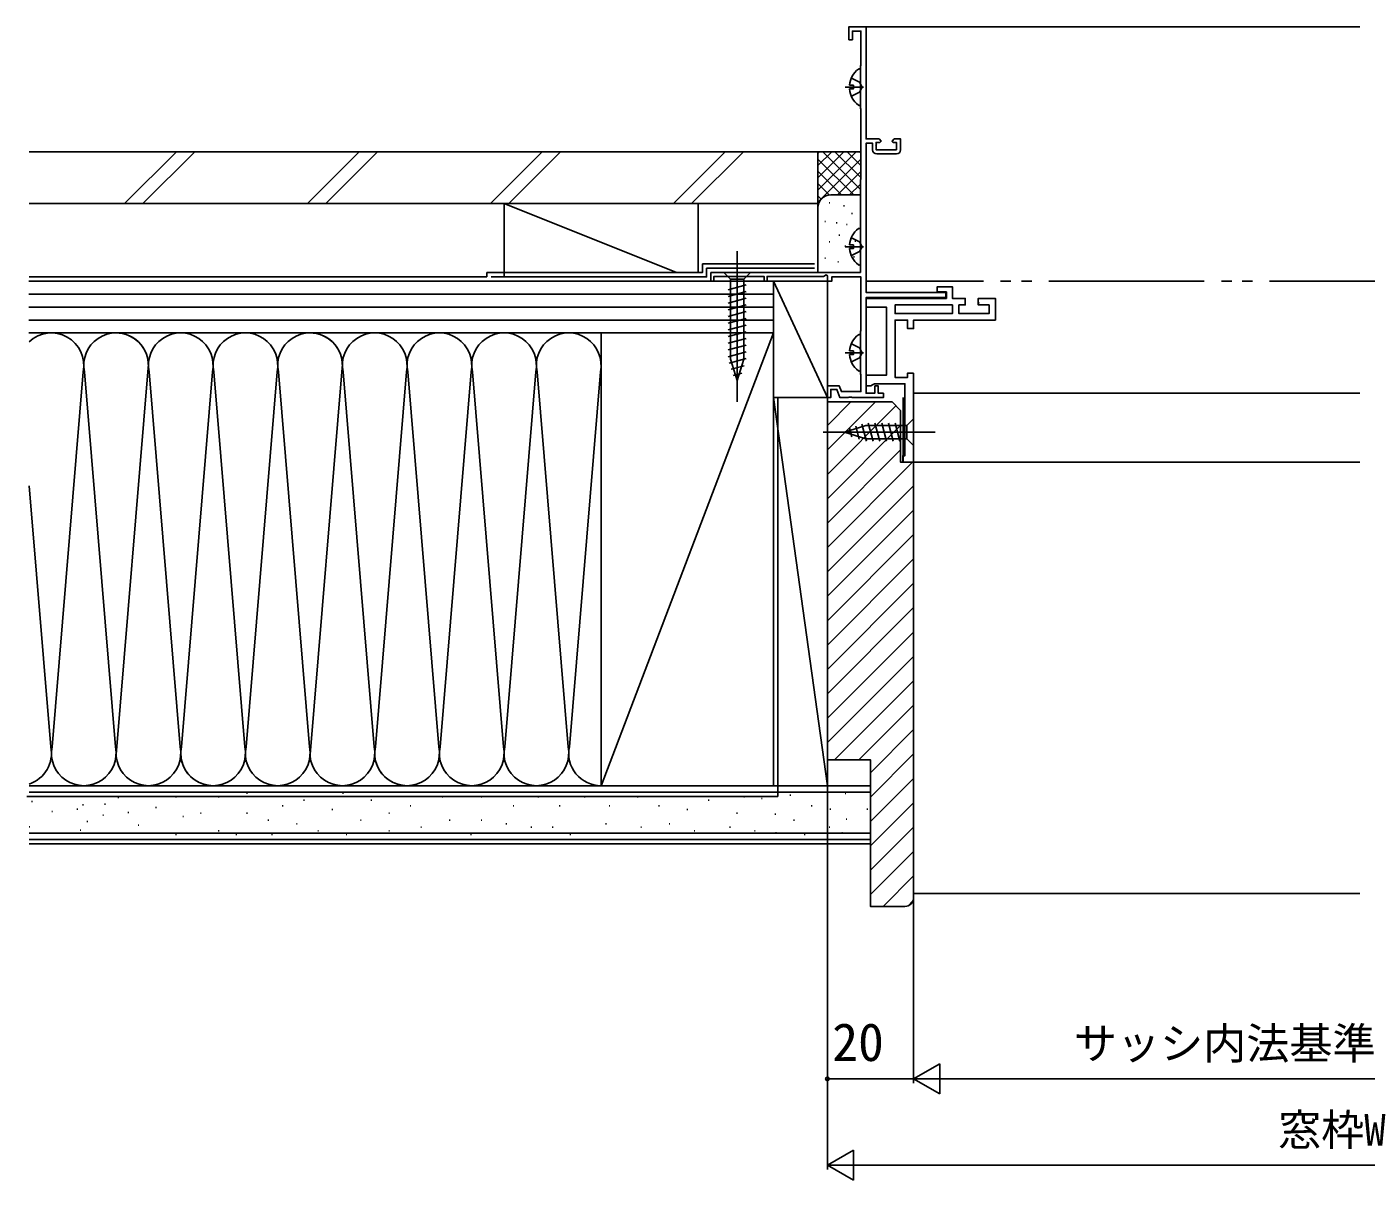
# Model space of a CAD drawing. Units: millimetres, scale not verified. Extents: x -525 to 525, y -784 to 780.
# Drawn here: x -151.2 to 159.6, y 55.5 to 323 of the extents above; entities that cross this region are included whole.
import ezdxf
from ezdxf.enums import TextEntityAlignment as Align

# ---------------------------------------------------------------- set-up
doc = ezdxf.new("R2010")
doc.units = ezdxf.units.MM
doc.header["$LTSCALE"] = 4
doc.linetypes.add('DOUBLE_CHAIN2', pattern=[12.8, 9, -1, 0.6, -0.6, 0.6, -1])
for name, color, linetype in [('0-2_YKK_11', 7, 'Continuous'), ('0-3_YKK_12', 2, 'Continuous'), ('0-4_YKK_13', 4, 'Continuous'), ('0-5_YKK_D', 6, 'Continuous'), ('0-7_YSS_K', 3, 'Continuous'), ('0-8_YSS_KE', 3, 'Continuous')]:
    doc.layers.add(name, color=color, linetype=linetype)
doc.styles.add('ＭＳ ゴシック', font='')
doc.styles.get('ＭＳ ゴシック').set_extended_font_data('MS Gothic')

msp = doc.modelspace()

# ---------------------------------------------------------------- linework, layer by layer
at = {"layer": '0-2_YKK_11'}
msp.add_line((46.056, 293.467), (50.556, 293.467), dxfattribs=at)
for points in [[(51.556, 294.467), (51.556, 296.967), (50.056, 296.967), (49.556, 296.467), (49.856, 296.167), (50.556, 296.167), (50.556, 294.467), (45.856, 294.467), (45.856, 296.167), (46.756, 296.167), (47.056, 296.467), (46.556, 296.967), (43.556, 296.967), (43.556, 322.967), (39.556, 322.967), (39.556, 319.967), (40.356, 319.967), (40.356, 321.967), (42.356, 321.967), (42.356, 314.064), (42.281, 313.866), (42.206, 313.667), (42.206, 304.267), (42.281, 304.069), (42.356, 303.87), (42.356, 287.664), (42.281, 287.466), (42.206, 287.267), (42.206, 265.967)], [(45.556, 239.664), (45.556, 237.967), (43.556, 237.967), (43.556, 260.167), (62.056, 260.167), (62.056, 261.367), (43.556, 261.367), (43.556, 295.967), (45.056, 295.967), (45.056, 294.467)], [(42.206, 265.967), (7.558, 265.967), (7.558, 263.967), (8.258, 263.967), (8.258, 265.067), (19.858, 265.067), (19.858, 263.967), (20.558, 263.967), (20.558, 265.067), (33.656, 265.067), (34.256, 265.414), (34.556, 265.24), (34.556, 263.967), (35.556, 263.967), (35.556, 264.967), (42.356, 264.967), (42.356, 252.524), (42.266, 252.31), (42.206, 252.167), (42.206, 242.667), (42.281, 242.469), (42.356, 242.27), (42.356, 238.367), (37.798, 238.367), (37.325, 239.667), (34.557, 239.667), (34.557, 236.967), (35.357, 236.967), (35.357, 238.867), (36.765, 238.867), (37.456, 236.967), (39.398, 236.967), (39.582, 237.087), (40.132, 237.087), (40.315, 236.967), (47.556, 236.967), (47.556, 237.967), (46.356, 237.967), (46.356, 239.664), (45.556, 239.664)]]:
    msp.add_lwpolyline(points, dxfattribs=at)
for points in [[(54.556, 242.664), (54.556, 221.964), (52.056, 221.964), (52.056, 223.464), (52.556, 223.464), (52.556, 240.164), (45.489, 240.164), (45.056, 239.914), (44.623, 239.664), (43.556, 239.664), (43.556, 242.164), (48.256, 242.164), (48.256, 257.964), (43.556, 257.964), (43.556, 259.964), (62.156, 259.964), (62.156, 261.464), (60.056, 261.464), (60.056, 262.664), (63.556, 262.664), (63.556, 259.964), (66.556, 259.964), (66.556, 258.464), (65.056, 258.464), (65.056, 256.464), (72.056, 256.464), (72.056, 258.464), (69.556, 258.464), (69.556, 259.964), (73.556, 259.964), (73.556, 254.964), (54.556, 254.964), (54.556, 252.964), (53.156, 252.964), (53.156, 254.964), (50.256, 254.964), (50.256, 241.664), (53.156, 241.664), (53.156, 242.664)], [(63.556, 258.464), (50.256, 258.464), (50.256, 256.464), (63.556, 256.464)]]:
    msp.add_lwpolyline(points, close=True, dxfattribs=at)
for centre, start, end in [((46.056, 294.467), 180.00001, 269.99999), ((50.556, 294.467), 270.00001, 359.99999)]:
    msp.add_arc(centre, 1, start, end, dxfattribs=at)
at = {"layer": '0-3_YKK_12'}
for p, q in [((43.612, 322.967), (158.054, 322.967)), ((52.112, 221.964), (52.112, 236.964)), ((54.612, 237.964), (158.054, 237.964)), ((52.112, 221.964), (158.054, 221.964))]:
    msp.add_line(p, q, dxfattribs=at)
at = {"layer": '0-3_YKK_12', "linetype": 'DOUBLE_CHAIN2'}
msp.add_line((275.553, 263.967), (43.556, 263.967), dxfattribs=at)
at = {"layer": '0-4_YKK_13'}
for p, q in [((42.206, 304.994), (42.206, 312.946)), ((41.995, 310.115), (42.604, 308.97)), ((41.995, 307.825), (42.604, 308.97)), ((45.764, 295.432), (45.989, 295.657)), ((40.129, 274.045), (41.995, 273.115)), ((42.206, 267.994), (42.206, 275.946)), ((13.614, 270.967), (13.614, 235.967)), ((38.706, 271.97), (42.976, 271.97)), ((39.723, 272.395), (40.606, 272.395)), ((41.995, 273.115), (42.604, 271.97)), ((16.714, 265.967), (10.514, 265.967)), ((10.514, 265.967), (12.064, 264.417)), ((12.064, 264.417), (12.064, 245.883)), ((15.164, 264.417), (12.064, 264.417)), ((16.714, 265.967), (15.164, 264.417)), ((15.164, 245.883), (15.164, 264.417)), ((11.514, 261.991), (15.714, 263.116)), ((11.514, 260.438), (15.714, 261.563)), ((11.514, 258.885), (15.714, 260.01)), ((11.514, 257.332), (15.714, 258.457)), ((69.658, 258.894), (69.756, 258.993)), ((11.514, 255.779), (15.714, 256.904)), ((11.514, 254.226), (15.714, 255.351)), ((11.514, 252.673), (15.714, 253.799)), ((11.514, 251.12), (15.714, 252.246)), ((11.514, 249.567), (15.714, 250.693)), ((11.514, 248.014), (15.714, 249.14)), ((40.129, 249.435), (41.995, 248.505)), ((42.206, 243.384), (42.206, 251.336)), ((11.514, 246.461), (15.714, 247.587)), ((11.772, 244.978), (15.714, 246.034)), ((13.614, 240.967), (12.064, 245.883)), ((13.614, 240.967), (15.164, 245.883)), ((38.706, 247.36), (42.976, 247.36)), ((39.723, 247.785), (40.606, 247.785)), ((41.995, 248.505), (42.604, 247.36)), ((12.224, 243.546), (15.26, 244.359)), ((12.675, 242.114), (14.725, 242.663)), ((38.556, 228.964), (43.472, 230.514)), ((41.135, 230.354), (41.949, 227.318)), ((42.567, 230.805), (43.623, 226.864)), ((53.006, 230.514), (43.472, 230.514)), ((44.051, 231.064), (45.176, 226.864)), ((45.604, 231.064), (46.729, 226.864)), ((47.157, 231.064), (48.282, 226.864)), ((48.71, 231.064), (49.835, 226.864)), ((50.262, 231.064), (51.388, 226.864)), ((54.556, 232.064), (53.006, 230.514)), ((53.006, 227.414), (53.006, 230.514)), ((54.556, 225.864), (54.556, 232.064)), ((59.556, 228.964), (33.556, 228.964)), ((38.556, 228.964), (43.472, 227.414)), ((39.703, 229.902), (40.253, 227.852)), ((43.472, 227.414), (53.006, 227.414)), ((54.556, 225.864), (53.006, 227.414))]:
    msp.add_line(p, q, dxfattribs=at)
for points in [[(39.723, 271.545), (40.606, 271.545), (40.606, 272.395)], [(40.129, 269.895), (41.995, 270.825), (42.604, 271.97)], [(39.723, 246.935), (40.606, 246.935), (40.606, 247.785)], [(40.129, 245.285), (41.995, 246.215), (42.604, 247.36)]]:
    msp.add_lwpolyline(points, dxfattribs=at)
for centre, radius, start, end in [((41.932, 312.946), 0.274, 0, 127.71409), ((41.932, 304.994), 0.274, 232.28591, 0), ((45.006, 271.97), 5.3, 127.71409, 175.40059), ((41.932, 275.946), 0.274, 0, 127.71409), ((45.006, 271.97), 5.3, 184.59941, 232.28591), ((41.932, 267.994), 0.274, 232.28591, 0), ((45.006, 247.36), 5.3, 127.71409, 175.40059), ((41.932, 251.336), 0.274, 0, 127.71409), ((45.006, 247.36), 5.3, 184.59941, 232.28591), ((41.932, 243.384), 0.274, 232.28591, 0)]:
    msp.add_arc(centre, radius, start, end, dxfattribs=at)
at = {"layer": '0-5_YKK_D'}
for p, q in [((34.557, 236.267), (34.557, 77.965)), ((54.556, 221.464), (54.556, 77.965)), ((54.556, 221.464), (54.556, 77.965)), ((34.557, 151.964), (34.557, 57.965)), ((54.556, 78.965), (60.619, 82.465)), ((60.619, 75.465), (60.619, 82.465)), ((34.557, 78.965), (54.556, 78.965)), ((54.556, 78.965), (60.619, 75.465)), ((54.556, 78.965), (66.681, 78.965)), ((61.556, 78.965), (257.553, 78.965)), ((34.557, 58.965), (40.619, 62.465)), ((40.619, 55.465), (40.619, 62.465)), ((34.557, 58.965), (40.619, 55.465)), ((34.557, 58.965), (46.681, 58.965)), ((41.557, 58.965), (277.552, 58.965))]:
    msp.add_line(p, q, dxfattribs=at)
msp.add_circle((34.557, 78.965), 0.425, dxfattribs=at)
at = {"layer": '0-7_YSS_K'}
for p, q in [((40.129, 311.045), (41.995, 310.115)), ((38.706, 308.97), (42.976, 308.97)), ((39.723, 309.395), (40.606, 309.395)), ((40.129, 306.895), (41.995, 307.825)), ((-128.455, 281.966), (-116.455, 293.966)), ((-112.212, 293.966), (-124.212, 281.966)), ((-86.028, 281.966), (-74.028, 293.966)), ((-69.786, 293.966), (-81.786, 281.966)), ((-43.602, 281.966), (-31.602, 293.966)), ((-27.359, 293.966), (-39.359, 281.966)), ((-1.175, 281.966), (10.825, 293.966)), ((3.067, 281.966), (15.067, 293.966)), ((32.356, 293.966), (42.157, 293.966)), ((32.356, 280.966), (32.356, 293.966)), ((41.214, 293.966), (32.356, 285.108)), ((38.385, 293.966), (32.356, 287.937)), ((35.557, 293.966), (32.356, 290.765)), ((32.729, 293.966), (32.356, 293.594)), ((40.67, 283.966), (32.356, 292.28)), ((42.157, 292.081), (32.356, 282.28)), ((42.157, 285.308), (33.498, 293.966)), ((42.157, 288.136), (36.327, 293.966)), ((42.157, 290.964), (39.155, 293.966)), ((42.157, 293.793), (41.983, 293.966)), ((37.841, 283.966), (32.356, 289.452)), ((42.157, 289.253), (36.871, 283.966)), ((35.031, 283.949), (32.356, 286.623)), ((42.157, 286.424), (39.699, 283.966)), ((33.151, 283), (32.356, 283.795)), ((35.356, 283.966), (42.157, 283.966)), ((-0.449, 265.966), (-40.444, 281.964)), ((-40.444, 281.964), (-40.444, 264.974)), ((4.556, 281.964), (-40.444, 281.964)), ((4.556, 281.964), (4.556, 265.966)), ((32.356, 265.969), (32.356, 280.966)), ((35.161, 282.139), (34.961, 282.139)), ((38.499, 281.471), (38.299, 281.471)), ((40.355, 279.64), (40.155, 279.64)), ((34.16, 277.799), (33.96, 277.799)), ((36.83, 277.465), (36.63, 277.465)), ((39.167, 277.131), (38.967, 277.131)), ((37.433, 274.672), (37.233, 274.672)), ((35.161, 273.126), (34.961, 273.126)), ((38.833, 272.124), (38.633, 272.124)), ((41.14, 273.211), (40.94, 273.211)), ((34.16, 269.284), (33.96, 269.284)), ((37.164, 268.452), (36.964, 268.452)), ((40.836, 269.618), (40.636, 269.618)), ((-150.703, 263.966), (22.057, 263.966)), ((22.057, 263.966), (34.557, 263.966)), ((22.057, 236.966), (22.057, 263.966)), ((22.057, 263.966), (34.557, 236.966)), ((22.057, 251.966), (22.057, 263.966)), ((34.557, 236.966), (34.557, 263.966)), ((43.556, 263.967), (43.612, 263.967)), ((-150.703, 260.966), (22.057, 260.966)), ((-150.703, 257.966), (22.057, 257.966)), ((-150.703, 254.966), (22.057, 254.966)), ((22.057, 251.966), (-150.703, 251.966)), ((-107.943, 251.966), (-150.602, 251.966)), ((-62.943, 251.966), (-130.602, 251.966)), ((-17.943, 251.966), (-85.602, 251.966)), ((22.057, 251.966), (-17.943, 146.966)), ((-138.101, 242.935), (-145.285, 155.998)), ((-137.785, 242.935), (-130.601, 155.998)), ((-123.101, 242.935), (-130.437, 154.161)), ((-115.601, 155.998), (-122.785, 242.935)), ((-122.785, 242.935), (-115.601, 155.998)), ((-108.101, 242.935), (-115.285, 155.998)), ((-108.101, 242.935), (-115.285, 155.998)), ((-100.601, 155.998), (-107.785, 242.935)), ((-93.101, 242.935), (-100.285, 155.998)), ((-92.785, 242.935), (-85.601, 155.998)), ((-78.101, 242.935), (-85.437, 154.161)), ((-70.601, 155.998), (-77.785, 242.935)), ((-77.785, 242.935), (-70.601, 155.998)), ((-63.101, 242.935), (-70.285, 155.998)), ((-63.101, 242.935), (-70.285, 155.998)), ((-55.601, 155.998), (-62.785, 242.935)), ((-48.101, 242.935), (-55.285, 155.998)), ((-47.785, 242.935), (-40.601, 155.998)), ((-40.285, 155.998), (-33.101, 242.935)), ((-32.785, 242.935), (-25.601, 155.998)), ((-18.101, 242.935), (-25.285, 155.998)), ((22.057, 236.966), (34.557, 236.966)), ((22.057, 236.966), (34.557, 236.966)), ((22.057, 146.966), (22.057, 236.966)), ((22.057, 236.966), (34.557, 146.966)), ((34.557, 146.966), (34.557, 236.966)), ((34.557, 230.483), (40.038, 235.964)), ((34.557, 224.826), (45.695, 235.964)), ((34.557, 219.169), (50.454, 235.067)), ((34.557, 213.512), (51.557, 230.512)), ((34.557, 207.856), (51.557, 224.856)), ((34.557, 202.199), (54.322, 221.964)), ((-145.601, 155.998), (-150.602, 216.515)), ((34.557, 196.542), (54.557, 216.542)), ((34.557, 190.885), (54.557, 210.885)), ((34.557, 185.228), (54.557, 205.228)), ((34.557, 179.571), (54.557, 199.571)), ((34.557, 173.914), (54.557, 193.914)), ((34.557, 168.258), (54.557, 188.258)), ((34.557, 162.601), (54.557, 182.601)), ((34.557, 156.944), (54.557, 176.944)), ((36.234, 152.964), (54.557, 171.287)), ((41.891, 152.964), (54.557, 165.63)), ((44.557, 149.973), (54.557, 159.973)), ((-130.602, 156.006), (-130.601, 155.998)), ((-85.602, 156.006), (-85.601, 155.998)), ((44.557, 144.316), (54.557, 154.316)), ((-107.943, 146.966), (-150.602, 146.966)), ((-62.943, 146.966), (-130.602, 146.966)), ((-17.943, 146.966), (-85.602, 146.966)), ((22.057, 146.966), (34.557, 146.966)), ((44.557, 138.66), (54.557, 148.66)), ((-150.602, 145.466), (44.557, 145.466)), ((-149.846, 143.294), (-150.046, 143.294)), ((-129.827, 144.249), (-130.027, 144.249)), ((-116.439, 144.401), (-116.639, 144.401)), ((-106.549, 144.401), (-106.749, 144.401)), ((-99.956, 145.225), (-100.156, 145.225)), ((-86.769, 143.576), (-86.969, 143.576)), ((-77.703, 145.225), (-77.903, 145.225)), ((-71.11, 143.576), (-71.31, 143.576)), ((-54.627, 144.401), (-54.827, 144.401)), ((-45.561, 144.401), (-45.761, 144.401)), ((-32.374, 144.401), (-32.574, 144.401)), ((-21.66, 144.401), (-21.86, 144.401)), ((-9.367, 144.401), (-9.567, 144.401)), ((7.117, 143.576), (6.917, 143.576)), ((15.358, 144.401), (15.158, 144.401)), ((19.449, 143.967), (19.249, 143.967)), ((26.075, 144.747), (25.875, 144.747)), ((38.873, 145.137), (38.673, 145.137)), ((44.557, 133.003), (54.557, 143.003)), ((-145.172, 140.957), (-145.372, 140.957)), ((-139.329, 141.541), (-139.529, 141.541)), ((-138.006, 142.496), (-138.206, 142.496)), ((-133.332, 140.159), (-133.532, 140.159)), ((-132.902, 142.71), (-133.102, 142.71)), ((-127.489, 140.744), (-127.689, 140.744)), ((-121.063, 141.912), (-121.263, 141.912)), ((-110.67, 140.604), (-110.87, 140.604)), ((-99.956, 140.604), (-100.156, 140.604)), ((-91.714, 142.252), (-91.914, 142.252)), ((-80.176, 141.428), (-80.376, 141.428)), ((-66.989, 140.604), (-67.189, 140.604)), ((-62.044, 142.252), (-62.244, 142.252)), ((-38.144, 142.252), (-38.344, 142.252)), ((-27.429, 142.252), (-27.629, 142.252)), ((-15.891, 142.252), (-16.091, 142.252)), ((-4.422, 142.252), (-4.622, 142.252)), ((2.172, 141.428), (1.972, 141.428)), ((13.71, 140.604), (13.51, 140.604)), ((22.567, 140.349), (22.367, 140.349)), ((31.017, 142.252), (30.817, 142.252)), ((35.365, 141.518), (35.165, 141.518)), ((43.94, 141.518), (43.74, 141.518)), ((-150.43, 137.452), (-150.63, 137.452)), ((-136.992, 138.62), (-137.192, 138.62)), ((-125.152, 137.822), (-125.352, 137.822)), ((-114.79, 139.78), (-114.99, 139.78)), ((-95.011, 138.956), (-95.211, 138.956)), ((-88.417, 138.131), (-88.617, 138.131)), ((-73.582, 138.956), (-73.782, 138.956)), ((-59.572, 137.307), (-59.772, 137.307)), ((-52.978, 138.956), (-53.178, 138.956)), ((-45.561, 138.956), (-45.761, 138.956)), ((-39.792, 138.131), (-39.992, 138.131)), ((-34.023, 137.307), (-34.223, 137.307)), ((-29.078, 137.307), (-29.278, 137.307)), ((-16.715, 138.131), (-16.915, 138.131)), ((-8.542, 137.307), (-8.742, 137.307)), ((-1.949, 138.131), (-2.149, 138.131)), ((12.062, 137.307), (11.862, 137.307)), ((26.896, 138.956), (26.696, 138.956)), ((35.138, 137.307), (34.938, 137.307)), ((39.102, 139.18), (38.902, 139.18)), ((44.557, 127.346), (54.557, 137.346)), ((-150.602, 135.966), (44.557, 135.966)), ((-138.591, 136.654), (-138.791, 136.654)), ((-116.439, 135.659), (-116.639, 135.659)), ((-106.549, 136.483), (-106.749, 136.483)), ((-102.428, 135.659), (-102.628, 135.659)), ((-94.186, 135.659), (-94.386, 135.659)), ((-83.472, 136.483), (-83.672, 136.483)), ((-76.879, 135.659), (-77.079, 135.659)), ((-66.989, 136.483), (-67.189, 136.483)), ((-48.033, 135.659), (-48.233, 135.659)), ((-24.957, 135.659), (-25.157, 135.659)), ((3.82, 136.483), (3.62, 136.483)), ((17.831, 136.483), (17.631, 136.483)), ((22.757, 136.061), (22.557, 136.061)), ((29.369, 135.659), (29.169, 135.659)), ((38.094, 136.061), (37.894, 136.061)), ((-150.602, 133.466), (44.557, 133.466)), ((44.557, 121.689), (54.557, 131.689)), ((47.489, 118.964), (54.557, 126.032)), ((54.556, 121.965), (158.054, 121.965)), ((53.282, 119.1), (54.421, 120.239))]:
    msp.add_line(p, q, dxfattribs=at)
msp.add_lwpolyline([(39.723, 308.545), (40.606, 308.545), (40.606, 309.395)], dxfattribs=at)
for centre, radius, start, end in [((45.006, 308.97), 5.3, 127.71409, 175.40059), ((45.006, 308.97), 5.3, 184.59941, 232.28591), ((35.356, 280.966), 3, 90, 180), ((-145.443, 244.466), 7.5, 348.21647, 133.45906), ((-130.443, 244.466), 7.5, 348.21647, 191.78351), ((-130.443, 244.466), 7.5, 348.21647, 91.21297), ((-115.443, 244.466), 7.5, 348.21647, 191.78352), ((-115.443, 244.466), 7.5, 348.21647, 191.78351), ((-100.443, 244.466), 7.5, 348.21647, 191.78351), ((-85.443, 244.466), 7.5, 348.21647, 191.78351), ((-85.443, 244.466), 7.5, 348.21647, 91.21297), ((-70.443, 244.466), 7.5, 348.21647, 191.78352), ((-70.443, 244.466), 7.5, 348.21647, 191.78351), ((-55.443, 244.466), 7.5, 348.21647, 191.78351), ((-40.443, 244.466), 7.5, 348.21647, 191.78351), ((-25.443, 244.466), 7.5, 348.21647, 191.78351), ((-152.943, 154.466), 7.5, 288.1897, 11.78354), ((-137.943, 154.466), 7.5, 168.21646, 11.78354), ((-137.943, 154.466), 7.5, 348.18989, 11.78354), ((-122.943, 154.466), 7.5, 168.21636, 11.78354), ((-122.943, 154.466), 7.5, 168.21646, 11.78354), ((-107.943, 154.466), 7.5, 168.21646, 11.78354), ((-107.943, 154.466), 7.5, 168.21646, 270), ((-92.943, 154.466), 7.5, 168.21646, 11.78354), ((-92.943, 154.466), 7.5, 348.18989, 11.78354), ((-77.943, 154.466), 7.5, 168.21636, 11.78354), ((-77.943, 154.466), 7.5, 168.21646, 11.78354), ((-62.943, 154.466), 7.5, 168.21646, 11.78354), ((-62.943, 154.466), 7.5, 168.21646, 270), ((-47.943, 154.466), 7.5, 168.21646, 11.78354), ((-32.943, 154.466), 7.5, 168.21646, 11.78354), ((-17.943, 154.466), 7.5, 168.21646, 270)]:
    msp.add_arc(centre, radius, start, end, dxfattribs=at)
at = {"layer": '0-8_YSS_KE'}
for p, q in [((-150.602, 293.966), (32.356, 293.966)), ((5.556, 267.971), (31.556, 267.971)), ((-44.444, 264.966), (-150.602, 264.966)), ((-44.444, 265.966), (-44.444, 264.966)), ((6.556, 266.971), (31.556, 266.971)), ((23.057, 236.966), (23.057, 144.466)), ((54.557, 221.964), (54.557, 120.964)), ((-150.602, 146.966), (44.557, 146.966)), ((44.557, 134.466), (44.557, 146.966)), ((23.057, 144.466), (-151.156, 144.466)), ((-150.602, 134.466), (44.557, 134.466))]:
    msp.add_line(p, q, dxfattribs=at)
for points in [[(-150.602, 281.966), (32.356, 281.966), (32.356, 293.966)], [(5.556, 267.971), (5.556, 265.966), (-44.444, 265.966)], [(6.556, 266.971), (6.556, 264.966), (-43.444, 264.966)], [(52.557, 118.964), (44.557, 118.964), (44.557, 152.964), (34.557, 152.964), (34.557, 235.964), (49.557, 235.964), (51.557, 233.964), (51.557, 221.964), (54.557, 221.964)]]:
    msp.add_lwpolyline(points, dxfattribs=at)
msp.add_lwpolyline([(-17.943, 146.966), (-17.943, 251.966), (22.057, 251.966), (22.057, 146.966)], close=True, dxfattribs=at)
msp.add_arc((52.557, 120.964), 2, 270.00001, 359.99999, dxfattribs=at)

# ---------------------------------------------------------------- texts
at = {"layer": '0-5_YKK_D', "style": 'ＭＳ ゴシック'}
for s, height, p in [('20', 8.798, (35.693, 80.465)), ('サッシ内法基準寸法w', 7.331, (91.742, 81.328)), ('窓枠W', 7.331, (139.1, 61.271))]:
    msp.add_text(s, height=height, dxfattribs=at).set_placement(p, align=Align.BOTTOM_LEFT)

doc.saveas('drawing.dxf')
